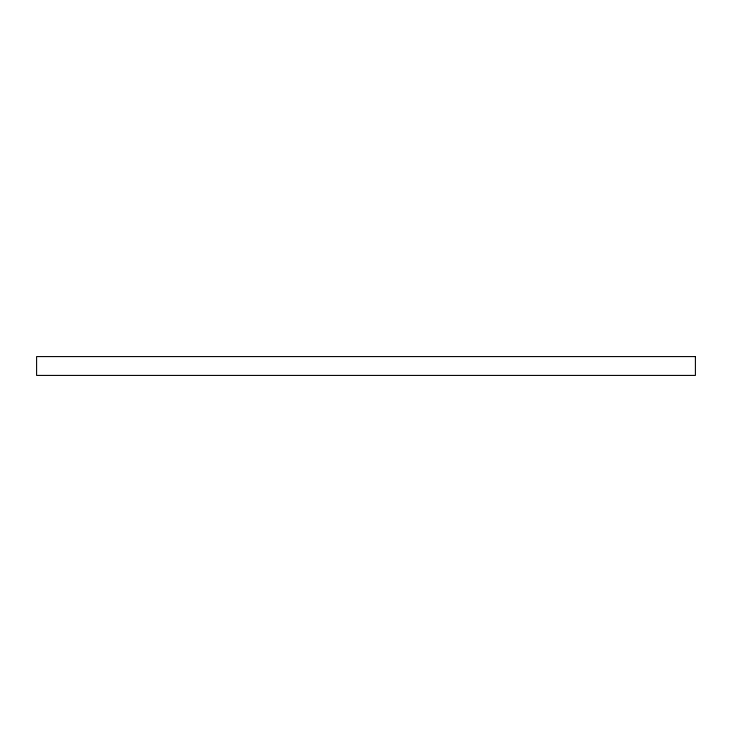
<?xml version="1.0" encoding="UTF-8"?>
<svg xmlns="http://www.w3.org/2000/svg" width="732" height="732" viewBox="0 0 732 732"><rect width="100%" height="100%" fill="white"/><g stroke="black" fill="none" stroke-linecap="round" stroke-linejoin="round"><path stroke-width="1.1" d="M695.4 356.585L36.6 356.585L36.6 375.415L695.4 375.415L695.4 356.585"/></g></svg>
